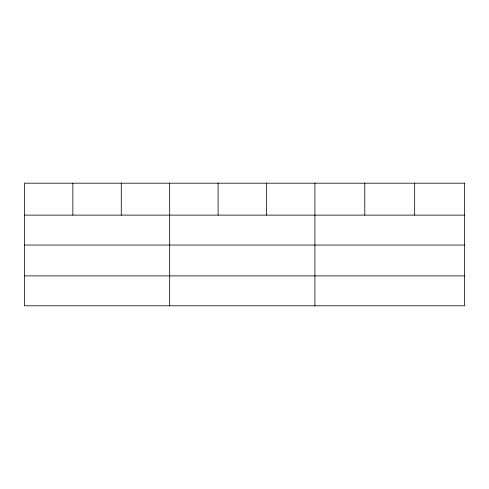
<?xml version="1.0" encoding="UTF-8"?>
<svg xmlns="http://www.w3.org/2000/svg" width="489" height="489" viewBox="0 0 489 489"><rect width="100%" height="100%" fill="white"/><g stroke="black" fill="none" stroke-linecap="round" stroke-linejoin="round"><path stroke-width="0.73" d="M24.45 215.123L464.55 215.123M24.45 245.05L464.55 245.05M24.45 275.888L464.55 275.888M414.672 183.186L414.672 215.123M364.794 183.186L364.794 215.123M314.916 183.186L314.916 305.814M266.505 183.186L266.505 215.123M218.094 183.186L218.094 215.123M169.683 183.186L169.683 305.814M121.272 183.186L121.272 215.123M72.861 183.186L72.861 215.123M464.55 183.186L24.45 183.186L24.45 305.814L464.55 305.814L464.55 183.186"/></g></svg>
